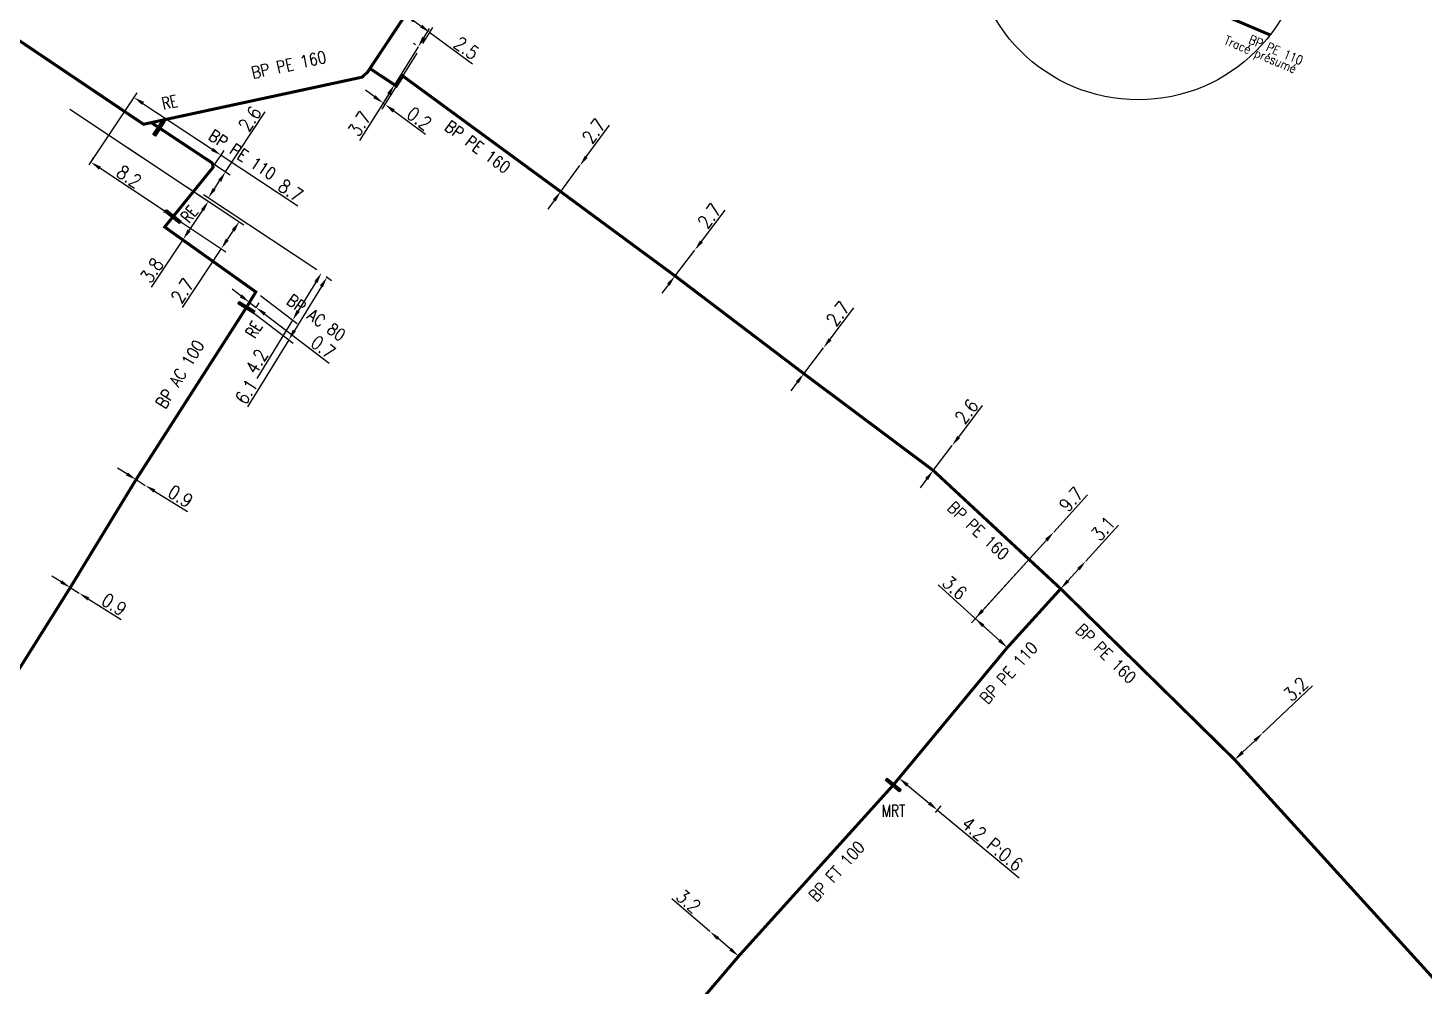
# Model space of a CAD drawing. Header units: millimetres. Extents: x 183997 to 185000, y 127999 to 129007.
# Drawn here: x 184735 to 184851.1, y 128566 to 128645.7 of the extents above; entities that cross this region are included whole.
import ezdxf
from ezdxf.enums import TextEntityAlignment as Align

# ---------------------------------------------------------------- set-up
doc = ezdxf.new("R2010")
doc.units = ezdxf.units.MM
doc.header["$PDMODE"] = 34
for name, pattern in [('L_25_AP', [2000, 1000, 1000]), ('L_25_FT', [2000, 1000, 1000]), ('L_25_PE', [2000, 1000, 1000])]:
    doc.linetypes.add(name, pattern=pattern)
doc.layers.get('0').update_dxf_attribs({"linetype": 'CONTINUOUS'})
doc.layers.get('DEFPOINTS').update_dxf_attribs({"linetype": 'CONTINUOUS'})
for name, color, linetype in [('L_150', 1, 'CONTINUOUS'), ('L_340', 7, 'CONTINUOUS'), ('L_900', 7, 'CONTINUOUS')]:
    doc.layers.add(name, color=color, linetype=linetype)
doc.styles.get("Standard").update_dxf_attribs({"font": 'romans.shx', "width": 0.85})
doc.dimstyles.get("Standard").update_dxf_attribs({"dimtxt": 1.5, "dimasz": 1.2, "dimexe": 0.625, "dimexo": 0.625, "dimgap": 0.25, "dimtad": 1, "dimdec": 1, "dimzin": 0, "dimdsep": 46, "dimtxsty": 'Standard', "dimcen": -0.5, "dimadec": 0, "dimazin": 0, "dimtfac": 1, "dimtdec": 1, "dimtmove": 0, "dimatfit": 3, "dimfxl": 0, "dimtolj": 1, "dimtzin": 0, "dimarcsym": 0})

# ---------------------------------------------------------------- blocks, each defined once
blk = doc.blocks.new('*D162')
at = {"layer": 'DEFPOINTS', "color": 0, "linetype": 'Continuous', "transparency": 16777216}
for p in [(184767.44, 128644.1), (184767.6, 128643.98), (184765.48, 128640.95)]:
    blk.add_point(p, dxfattribs=at)
at = {"layer": 'L_150', "color": 0, "linetype": 'Continuous', "lineweight": -2, "transparency": 16777216}
for p, q in [((184767.92, 128644.86), (184768.39, 128645.63)), ((184767.44, 128644.1), (184765.48, 128640.95)), ((184767.22, 128644.26), (184767.06, 128644.38)), ((184765, 128640.18), (184762.58, 128636.3))]:
    blk.add_line(p, q, dxfattribs=at)
at = {"layer": 'L_150', "color": 0, "linetype": 'Continuous', "transparency": 16777216}
for points in [[(184767.79, 128644.94), (184768.05, 128644.78), (184767.44, 128644.1)], [(184764.87, 128640.26), (184765.13, 128640.1), (184765.48, 128640.95)]]:
    blk.add_solid(points, dxfattribs=at)
at = {"layer": 'L_150', "color": 0, "linetype": 'Continuous', "transparency": 16777216, "insert": (184762.57, 128637.7), "char_height": 1.125, "attachment_point": 5, "rotation": 58.0571}
blk.add_mtext('\\A1;3.7', dxfattribs=at)
blk = doc.blocks.new('*D163')
at = {"layer": 'DEFPOINTS', "color": 0, "linetype": 'Continuous', "transparency": 16777216}
for p in [(184750.12, 128634.58), (184750, 128631.54), (184759.41, 128625.3)]:
    blk.add_point(p, dxfattribs=at)
at = {"layer": 'L_150', "color": 0, "linetype": 'Continuous', "lineweight": -2, "transparency": 16777216}
for p, q in [((184751.44, 128633.71), (184754.74, 128638.69)), ((184750.51, 128634.32), (184751.83, 128633.45)), ((184750.5, 128632.29), (184750.94, 128632.96)), ((184759.02, 128625.56), (184749.61, 128631.8))]:
    blk.add_line(p, q, dxfattribs=at)
at = {"layer": 'L_150', "color": 0, "linetype": 'Continuous', "transparency": 16777216}
for points in [[(184750.82, 128633.04), (184751.07, 128632.87), (184751.44, 128633.71)], [(184750.37, 128632.37), (184750.62, 128632.21), (184750, 128631.54)]]:
    blk.add_solid(points, dxfattribs=at)
at = {"layer": 'L_150', "color": 0, "linetype": 'Continuous', "transparency": 16777216, "insert": (184753.46, 128638.11), "char_height": 1.125, "attachment_point": 5, "rotation": 56.4442}
blk.add_mtext('\\A1;2.6', dxfattribs=at)
blk = doc.blocks.new('L_340_20')
at = {"linetype": 'Continuous'}
blk.add_hatch(color=0, dxfattribs=at).paths.add_polyline_path([(0.12, 0.75), (-0.12, 0.75), (-0.12, -0.75), (0.12, -0.75)])
at = {"color": 0, "linetype": 'Continuous'}
blk.add_lwpolyline([(-0.12, 0.75), (0.12, 0.75), (0.12, -0.75), (-0.12, -0.75)], close=True, dxfattribs=at)
at = {"color": 0, "linetype": 'Continuous', "width": 0.75}
for tag, height, flags, p in [('RE', 1, 8, (0, 2.19)), ('DEF_LEG', 1.2, 3, (0, -5)), ('DEF_COUP', 1.2, 3, (0, -7.5)), ('DEF_TYPE', 1.2, 3, (0, -10))]:
    blk.add_attdef(tag, text='', height=height, dxfattribs=dict(at, flags=flags)).set_placement(p, align=Align.MIDDLE)
blk = doc.blocks.new('L_340_17')
at = {"linetype": 'Continuous'}
blk.add_hatch(color=0, dxfattribs=at).paths.add_polyline_path([(0.125, 0.75), (-0.125, 0.75), (-0.125, -0.75), (0.125, -0.75)])
at = {"color": 0, "linetype": 'Continuous'}
blk.add_lwpolyline([(-0.125, 0.75), (0.125, 0.75), (0.125, -0.75), (-0.125, -0.75)], close=True, dxfattribs=at)
at = {"color": 0, "linetype": 'Continuous', "width": 0.75}
for tag, height, flags, p in [('MRT', 1, 8, (0, 2.5)), ('DEF_LEG', 1.2, 3, (0, -5)), ('DEF_COUP', 1.2, 3, (0, -7.5)), ('DEF_TYPE', 1.2, 3, (0, -10))]:
    blk.add_attdef(tag, text='', height=height, dxfattribs=dict(at, flags=flags)).set_placement(p, align=Align.MIDDLE)
blk = doc.blocks.new('*D841')
at = {"layer": 'DEFPOINTS', "color": 0, "linetype": 'Continuous', "transparency": 16777216}
for p in [(184743.81, 128639.9), (184739.84, 128633.91), (184750.26, 128633.89)]:
    blk.add_point(p, dxfattribs=at)
at = {"layer": 'L_150', "color": 0, "linetype": 'Continuous', "lineweight": -2, "transparency": 16777216}
for p, q in [((184740.1, 128634.3), (184744.07, 128640.29)), ((184744.56, 128639.4), (184750.31, 128635.59)), ((184750.52, 128634.28), (184751.32, 128635.48)), ((184751.06, 128635.09), (184757.43, 128630.87))]:
    blk.add_line(p, q, dxfattribs=at)
at = {"layer": 'L_150', "color": 0, "linetype": 'Continuous', "transparency": 16777216}
for points in [[(184744.65, 128639.53), (184744.48, 128639.28), (184743.81, 128639.9)], [(184750.39, 128635.71), (184750.23, 128635.46), (184751.06, 128635.09)]]:
    blk.add_solid(points, dxfattribs=at)
at = {"layer": 'L_150', "color": 0, "linetype": 'Continuous', "transparency": 16777216, "insert": (184756.85, 128632.15), "char_height": 1.125, "attachment_point": 5, "rotation": 326.4389}
blk.add_mtext('\\A1;8.7', dxfattribs=at)
blk = doc.blocks.new('*D842')
at = {"layer": 'DEFPOINTS', "color": 0, "linetype": 'Continuous', "transparency": 16777216}
for p in [(184740.24, 128634.51), (184739.84, 128633.91), (184747.07, 128629.98)]:
    blk.add_point(p, dxfattribs=at)
at = {"layer": 'L_340', "color": 0, "linetype": 'Continuous', "lineweight": -2, "transparency": 16777216}
for p, q in [((184740.1, 128634.3), (184740.49, 128634.9)), ((184746.32, 128630.47), (184740.99, 128634.01)), ((184747.33, 128630.37), (184747.33, 128630.37))]:
    blk.add_line(p, q, dxfattribs=at)
at = {"layer": 'L_340', "color": 0, "linetype": 'Continuous', "transparency": 16777216}
for points in [[(184741.07, 128634.14), (184740.9, 128633.89), (184740.24, 128634.51)], [(184746.4, 128630.6), (184746.24, 128630.35), (184747.07, 128629.98)]]:
    blk.add_solid(points, dxfattribs=at)
at = {"layer": 'L_340', "color": 0, "linetype": 'Continuous', "transparency": 16777216, "insert": (184743.41, 128633.31), "char_height": 1.125, "attachment_point": 5, "rotation": 326.4389}
blk.add_mtext('\\A1;8.2', dxfattribs=at)
blk = doc.blocks.new('*D843')
at = {"layer": 'DEFPOINTS', "color": 0, "linetype": 'Continuous', "transparency": 16777216}
for p in [(184759.41, 128625.3), (184759.41, 128625.3), (184753.95, 128623.72)]:
    blk.add_point(p, dxfattribs=at)
at = {"layer": 'L_150', "color": 0, "linetype": 'Continuous', "lineweight": -2, "transparency": 16777216}
for p, q in [((184758.94, 128624.53), (184757.48, 128622.15)), ((184754.33, 128623.43), (184757.39, 128621.1)), ((184757.01, 128621.38), (184754.04, 128616.53))]:
    blk.add_line(p, q, dxfattribs=at)
at = {"layer": 'L_150', "color": 0, "linetype": 'Continuous', "transparency": 16777216}
for points in [[(184758.81, 128624.61), (184759.07, 128624.45), (184759.41, 128625.3)], [(184757.35, 128622.23), (184757.61, 128622.07), (184757.01, 128621.38)]]:
    blk.add_solid(points, dxfattribs=at)
at = {"layer": 'L_150', "color": 0, "linetype": 'Continuous', "transparency": 16777216, "insert": (184754.02, 128617.94), "char_height": 1.125, "attachment_point": 5, "rotation": 58.5142}
blk.add_mtext('\\A1;4.2', dxfattribs=at)
blk = doc.blocks.new('*D844')
at = {"layer": 'DEFPOINTS', "color": 0, "linetype": 'Continuous', "transparency": 16777216}
for p in [(184743.99, 128608.11), (184744.76, 128607.63), (184744.76, 128607.63)]:
    blk.add_point(p, dxfattribs=at)
at = {"layer": 'L_150', "color": 0, "linetype": 'Continuous', "lineweight": -2, "transparency": 16777216}
for p, q in [((184743.23, 128608.58), (184742.46, 128609.05)), ((184743.99, 128608.11), (184744.76, 128607.63)), ((184745.53, 128607.16), (184748.28, 128605.47))]:
    blk.add_line(p, q, dxfattribs=at)
at = {"layer": 'L_150', "color": 0, "linetype": 'Continuous', "transparency": 16777216}
for points in [[(184743.31, 128608.7), (184743.15, 128608.45), (184743.99, 128608.11)], [(184745.6, 128607.29), (184745.45, 128607.03), (184744.76, 128607.63)]]:
    blk.add_solid(points, dxfattribs=at)
at = {"layer": 'L_150', "color": 0, "linetype": 'Continuous', "transparency": 16777216, "insert": (184747.68, 128606.72), "char_height": 1.125, "attachment_point": 5, "rotation": 328.3842}
blk.add_mtext('\\A1;0.9', dxfattribs=at)
blk = doc.blocks.new('*D845')
at = {"layer": 'DEFPOINTS', "color": 0, "linetype": 'Continuous', "transparency": 16777216}
for p in [(184765.55, 128645.48), (184768.42, 128645.3), (184767.6, 128643.98)]:
    blk.add_point(p, dxfattribs=at)
at = {"layer": 'L_150', "color": 0, "linetype": 'Continuous', "lineweight": -2, "transparency": 16777216}
for p, q in [((184765.8, 128645.88), (184766.62, 128647.2)), ((184767.1, 128646.27), (184767.7, 128645.83)), ((184767.85, 128644.38), (184768.67, 128645.7)), ((184768.42, 128645.3), (184771.98, 128642.69))]:
    blk.add_line(p, q, dxfattribs=at)
at = {"layer": 'L_150', "color": 0, "linetype": 'Continuous', "transparency": 16777216}
for points in [[(184767.19, 128646.39), (184767.01, 128646.15), (184766.37, 128646.8)], [(184767.79, 128645.95), (184767.61, 128645.71), (184768.42, 128645.3)]]:
    blk.add_solid(points, dxfattribs=at)
at = {"layer": 'L_150', "color": 0, "linetype": 'Continuous', "transparency": 16777216, "insert": (184771.46, 128644), "char_height": 1.125, "attachment_point": 5, "rotation": 323.7533}
blk.add_mtext('\\A1;2.5', dxfattribs=at)
blk = doc.blocks.new('*D418')
at = {"layer": 'DEFPOINTS', "color": 0, "linetype": 'Continuous', "transparency": 16777216}
for p in [(184791.71, 128570.52), (184791.71, 128570.52), (184794.1, 128568.47)]:
    blk.add_point(p, dxfattribs=at)
at = {"layer": 'L_150', "color": 0, "linetype": 'Continuous', "lineweight": -2, "transparency": 16777216}
for p, q in [((184791.71, 128570.52), (184788.54, 128573.24)), ((184793.42, 128569.05), (184792.39, 128569.93))]:
    blk.add_line(p, q, dxfattribs=at)
at = {"layer": 'L_150', "color": 0, "linetype": 'Continuous', "transparency": 16777216}
for points in [[(184792.49, 128570.05), (184792.3, 128569.82), (184791.71, 128570.52)], [(184793.51, 128569.17), (184793.32, 128568.94), (184794.1, 128568.47)]]:
    blk.add_solid(points, dxfattribs=at)
at = {"layer": 'L_150', "color": 0, "linetype": 'Continuous', "transparency": 16777216, "insert": (184789.93, 128573.04), "char_height": 1.125, "attachment_point": 5, "rotation": 319.3022}
blk.add_mtext('\\A1;3.2', dxfattribs=at)
blk = doc.blocks.new('*D420')
at = {"layer": 'DEFPOINTS', "color": 0, "linetype": 'Continuous', "transparency": 16777216}
for p in [(184806.96, 128582.71), (184810.15, 128580.05), (184810.64, 128580.62)]:
    blk.add_point(p, dxfattribs=at)
at = {"layer": 'L_340', "color": 0, "linetype": 'Continuous', "lineweight": -2, "transparency": 16777216}
for p, q in [((184807.26, 128583.06), (184807.76, 128583.63)), ((184808.14, 128582.7), (184809.95, 128581.2)), ((184810.46, 128580.41), (184810.95, 128580.97)), ((184810.64, 128580.62), (184817.43, 128574.98))]:
    blk.add_line(p, q, dxfattribs=at)
at = {"layer": 'L_340', "color": 0, "linetype": 'Continuous', "transparency": 16777216}
for points in [[(184808.24, 128582.81), (184808.04, 128582.58), (184807.45, 128583.27)], [(184810.04, 128581.31), (184809.85, 128581.08), (184810.64, 128580.62)]]:
    blk.add_solid(points, dxfattribs=at)
at = {"layer": 'L_340', "color": 0, "linetype": 'Continuous', "transparency": 16777216, "insert": (184815.2, 128577.8), "char_height": 1.125, "attachment_point": 5, "rotation": 320.2737}
blk.add_mtext('\\A1;4.2 P:0.6', dxfattribs=at)
blk = doc.blocks.new('*D422')
at = {"layer": 'DEFPOINTS', "color": 0, "linetype": 'Continuous', "transparency": 16777216}
for p in [(184820.3, 128603.74), (184820.3, 128603.74), (184816.44, 128594.14)]:
    blk.add_point(p, dxfattribs=at)
at = {"layer": 'L_150', "color": 0, "linetype": 'Continuous', "lineweight": -2, "transparency": 16777216}
for p, q in [((184820.3, 128603.74), (184823.1, 128606.84)), ((184814.38, 128597.22), (184819.69, 128603.08)), ((184816.1, 128594.45), (184813.43, 128596.87))]:
    blk.add_line(p, q, dxfattribs=at)
at = {"layer": 'L_150', "color": 0, "linetype": 'Continuous', "transparency": 16777216}
for points in [[(184819.58, 128603.18), (184819.8, 128602.97), (184820.3, 128603.74)], [(184814.27, 128597.33), (184814.49, 128597.12), (184813.78, 128596.56)]]:
    blk.add_solid(points, dxfattribs=at)
at = {"layer": 'L_150', "color": 0, "linetype": 'Continuous', "transparency": 16777216, "insert": (184821.75, 128606.46), "char_height": 1.125, "attachment_point": 5, "rotation": 47.782}
blk.add_mtext('\\A1;9.7', dxfattribs=at)
blk = doc.blocks.new('*D426')
at = {"layer": 'DEFPOINTS', "color": 0, "linetype": 'Continuous', "transparency": 16777216}
for p in [(184820.3, 128603.74), (184813.78, 128596.56), (184816.44, 128594.14)]:
    blk.add_point(p, dxfattribs=at)
at = {"layer": 'L_150', "color": 0, "linetype": 'Continuous', "lineweight": -2, "transparency": 16777216}
for p, q in [((184819.98, 128603.39), (184813.46, 128596.21)), ((184813.78, 128596.56), (184810.68, 128599.37)), ((184815.78, 128594.74), (184814.44, 128595.95))]:
    blk.add_line(p, q, dxfattribs=at)
at = {"layer": 'L_150', "color": 0, "linetype": 'Continuous', "transparency": 16777216}
for points in [[(184814.54, 128596.06), (184814.34, 128595.84), (184813.78, 128596.56)], [(184815.88, 128594.86), (184815.68, 128594.63), (184816.44, 128594.14)]]:
    blk.add_solid(points, dxfattribs=at)
at = {"layer": 'L_150', "color": 0, "linetype": 'Continuous', "transparency": 16777216, "insert": (184812.07, 128599.12), "char_height": 1.125, "attachment_point": 5, "rotation": 317.782}
blk.add_mtext('\\A1;3.6', dxfattribs=at)
blk = doc.blocks.new('*D454')
at = {"layer": 'DEFPOINTS', "color": 0, "linetype": 'Continuous', "transparency": 16777216}
for p in [(184811.85, 128610.94), (184811.85, 128610.94), (184810.28, 128608.87)]:
    blk.add_point(p, dxfattribs=at)
at = {"layer": 'L_150', "color": 0, "linetype": 'Continuous', "lineweight": -2, "transparency": 16777216}
for p, q in [((184812.4, 128611.65), (184814.38, 128614.26)), ((184810.28, 128608.87), (184811.85, 128610.94)), ((184809.73, 128608.15), (184809.19, 128607.43))]:
    blk.add_line(p, q, dxfattribs=at)
at = {"layer": 'L_150', "color": 0, "linetype": 'Continuous', "transparency": 16777216}
for points in [[(184812.28, 128611.74), (184812.52, 128611.56), (184811.85, 128610.94)], [(184809.61, 128608.24), (184809.85, 128608.06), (184810.28, 128608.87)]]:
    blk.add_solid(points, dxfattribs=at)
at = {"layer": 'L_150', "color": 0, "linetype": 'Continuous', "transparency": 16777216, "insert": (184813.06, 128613.77), "char_height": 1.125, "attachment_point": 5, "rotation": 52.7694}
blk.add_mtext('\\A1;2.6', dxfattribs=at)
blk = doc.blocks.new('*D456')
at = {"layer": 'DEFPOINTS', "color": 0, "linetype": 'Continuous', "transparency": 16777216}
for p in [(184837.67, 128587.02), (184837.67, 128587.02), (184835.35, 128584.81)]:
    blk.add_point(p, dxfattribs=at)
at = {"layer": 'L_150', "color": 0, "linetype": 'Continuous', "lineweight": -2, "transparency": 16777216}
for p, q in [((184837.67, 128587.02), (184841.81, 128590.97)), ((184836, 128585.43), (184837.02, 128586.39))]:
    blk.add_line(p, q, dxfattribs=at)
at = {"layer": 'L_150', "color": 0, "linetype": 'Continuous', "transparency": 16777216}
for points in [[(184836.91, 128586.5), (184837.12, 128586.29), (184837.67, 128587.02)], [(184835.9, 128585.54), (184836.11, 128585.32), (184835.35, 128584.81)]]:
    blk.add_solid(points, dxfattribs=at)
at = {"layer": 'L_150', "color": 0, "linetype": 'Continuous', "transparency": 16777216, "insert": (184840.43, 128590.69), "char_height": 1.125, "attachment_point": 5, "rotation": 43.6781}
blk.add_mtext('\\A1;3.2', dxfattribs=at)
blk = doc.blocks.new('*D458')
at = {"layer": 'DEFPOINTS', "color": 0, "linetype": 'Continuous', "transparency": 16777216}
for p in [(184801.15, 128619.07), (184801.15, 128619.07), (184799.52, 128616.92)]:
    blk.add_point(p, dxfattribs=at)
at = {"layer": 'L_150', "color": 0, "linetype": 'Continuous', "lineweight": -2, "transparency": 16777216}
for p, q in [((184801.7, 128619.78), (184803.68, 128622.39)), ((184799.52, 128616.92), (184801.15, 128619.07)), ((184798.97, 128616.2), (184798.43, 128615.48))]:
    blk.add_line(p, q, dxfattribs=at)
at = {"layer": 'L_150', "color": 0, "linetype": 'Continuous', "transparency": 16777216}
for points in [[(184801.58, 128619.87), (184801.82, 128619.69), (184801.15, 128619.07)], [(184798.85, 128616.29), (184799.09, 128616.11), (184799.52, 128616.92)]]:
    blk.add_solid(points, dxfattribs=at)
at = {"layer": 'L_150', "color": 0, "linetype": 'Continuous', "transparency": 16777216, "insert": (184802.36, 128621.9), "char_height": 1.125, "attachment_point": 5, "rotation": 52.7698}
blk.add_mtext('\\A1;2.7', dxfattribs=at)
blk = doc.blocks.new('*D459')
at = {"layer": 'DEFPOINTS', "color": 0, "linetype": 'Continuous', "transparency": 16777216}
for p in [(184822.96, 128601.32), (184822.96, 128601.32), (184820.88, 128599.03)]:
    blk.add_point(p, dxfattribs=at)
at = {"layer": 'L_150', "color": 0, "linetype": 'Continuous', "lineweight": -2, "transparency": 16777216}
for p, q in [((184822.96, 128601.32), (184825.68, 128604.32)), ((184821.48, 128599.69), (184822.36, 128600.66))]:
    blk.add_line(p, q, dxfattribs=at)
at = {"layer": 'L_150', "color": 0, "linetype": 'Continuous', "transparency": 16777216}
for points in [[(184822.25, 128600.76), (184822.47, 128600.56), (184822.96, 128601.32)], [(184821.37, 128599.79), (184821.59, 128599.59), (184820.88, 128599.03)]]:
    blk.add_solid(points, dxfattribs=at)
at = {"layer": 'L_150', "color": 0, "linetype": 'Continuous', "transparency": 16777216, "insert": (184824.41, 128604.04), "char_height": 1.125, "attachment_point": 5, "rotation": 47.7819}
blk.add_mtext('\\A1;3.1', dxfattribs=at)
blk = doc.blocks.new('*D249')
at = {"layer": 'DEFPOINTS', "color": 0, "linetype": 'Continuous', "transparency": 16777216}
for p in [(184738.1, 128639.17), (184747.07, 128629.98), (184752.57, 128629.57)]:
    blk.add_point(p, dxfattribs=at)
at = {"layer": 'L_340', "color": 0, "linetype": 'Continuous', "lineweight": -2, "transparency": 16777216}
for p, q in [((184738.49, 128638.91), (184752.96, 128629.31)), ((184747.46, 128629.72), (184751.47, 128627.06)), ((184752.07, 128628.82), (184751.57, 128628.07)), ((184751.08, 128627.32), (184747.82, 128622.41))]:
    blk.add_line(p, q, dxfattribs=at)
at = {"layer": 'L_340', "color": 0, "linetype": 'Continuous', "transparency": 16777216}
for points in [[(184751.95, 128628.9), (184752.2, 128628.73), (184752.57, 128629.57)], [(184751.45, 128628.15), (184751.7, 128627.98), (184751.08, 128627.32)]]:
    blk.add_solid(points, dxfattribs=at)
at = {"layer": 'L_340', "color": 0, "linetype": 'Continuous', "transparency": 16777216, "insert": (184747.85, 128623.81), "char_height": 1.125, "attachment_point": 5, "rotation": 56.4402}
blk.add_mtext('\\A1;2.7', dxfattribs=at)
blk = doc.blocks.new('*D250')
at = {"layer": 'DEFPOINTS', "color": 0, "linetype": 'Continuous', "transparency": 16777216}
for p in [(184738.1, 128639.17), (184750.01, 128631.26), (184746.37, 128629.12)]:
    blk.add_point(p, dxfattribs=at)
at = {"layer": 'L_150', "color": 0, "linetype": 'Continuous', "lineweight": -2, "transparency": 16777216}
for p, q in [((184738.49, 128638.91), (184750.4, 128631)), ((184749.51, 128630.51), (184748.41, 128628.85)), ((184746.76, 128628.86), (184748.3, 128627.84)), ((184747.91, 128628.1), (184745.26, 128624.11))]:
    blk.add_line(p, q, dxfattribs=at)
at = {"layer": 'L_150', "color": 0, "linetype": 'Continuous', "transparency": 16777216}
for points in [[(184749.39, 128630.6), (184749.64, 128630.43), (184750.01, 128631.26)], [(184748.28, 128628.93), (184748.53, 128628.76), (184747.91, 128628.1)]]:
    blk.add_solid(points, dxfattribs=at)
at = {"layer": 'L_150', "color": 0, "linetype": 'Continuous', "transparency": 16777216, "insert": (184745.3, 128625.51), "char_height": 1.125, "attachment_point": 5, "rotation": 56.4402}
blk.add_mtext('\\A1;3.8', dxfattribs=at)
blk = doc.blocks.new('*D251')
at = {"layer": 'DEFPOINTS', "color": 0, "linetype": 'Continuous', "transparency": 16777216}
for p in [(184759.41, 128625.3), (184759.87, 128624.95), (184753.17, 128622.43)]:
    blk.add_point(p, dxfattribs=at)
at = {"layer": 'L_340', "color": 0, "linetype": 'Continuous', "lineweight": -2, "transparency": 16777216}
for p, q in [((184759.4, 128624.18), (184757.16, 128620.51)), ((184759.79, 128625.01), (184760.25, 128624.66)), ((184753.54, 128622.14), (184757.06, 128619.46)), ((184756.69, 128619.74), (184753.27, 128614.16))]:
    blk.add_line(p, q, dxfattribs=at)
at = {"layer": 'L_340', "color": 0, "linetype": 'Continuous', "transparency": 16777216}
for points in [[(184759.27, 128624.26), (184759.53, 128624.1), (184759.87, 128624.95)], [(184757.03, 128620.59), (184757.28, 128620.43), (184756.69, 128619.74)]]:
    blk.add_solid(points, dxfattribs=at)
at = {"layer": 'L_340', "color": 0, "linetype": 'Continuous', "transparency": 16777216, "insert": (184753.17, 128615.43), "char_height": 1.125, "attachment_point": 5, "rotation": 58.5142}
blk.add_mtext('\\A1;6.1', dxfattribs=at)
blk = doc.blocks.new('*D252')
at = {"layer": 'DEFPOINTS', "color": 0, "linetype": 'Continuous', "transparency": 16777216}
for p in [(184753.17, 128622.43), (184753.72, 128622), (184753.98, 128622.42)]:
    blk.add_point(p, dxfattribs=at)
at = {"layer": 'L_340', "color": 0, "linetype": 'Continuous', "lineweight": -2, "transparency": 16777216}
for p, q in [((184752.71, 128623.39), (184751.99, 128623.94)), ((184753.41, 128622.83), (184753.67, 128623.25)), ((184753.42, 128622.85), (184753.98, 128622.42)), ((184753.97, 128622.41), (184754.23, 128622.82)), ((184754.7, 128621.88), (184760.04, 128617.8))]:
    blk.add_line(p, q, dxfattribs=at)
at = {"layer": 'L_340', "color": 0, "linetype": 'Continuous', "transparency": 16777216}
for points in [[(184752.8, 128623.51), (184752.62, 128623.27), (184753.42, 128622.85)], [(184754.79, 128622), (184754.61, 128621.76), (184753.98, 128622.42)]]:
    blk.add_solid(points, dxfattribs=at)
at = {"layer": 'L_340', "color": 0, "linetype": 'Continuous', "transparency": 16777216, "insert": (184759.55, 128619.12), "char_height": 1.125, "attachment_point": 5, "rotation": 322.6479}
blk.add_mtext('\\A1;0.7', dxfattribs=at)
blk = doc.blocks.new('*D253')
at = {"layer": 'DEFPOINTS', "color": 0, "linetype": 'Continuous', "transparency": 16777216}
for p in [(184767.6, 128643.98), (184765.48, 128640.95), (184764.69, 128639.31)]:
    blk.add_point(p, dxfattribs=at)
at = {"layer": 'L_150', "color": 0, "linetype": 'Continuous', "lineweight": -2, "transparency": 16777216}
for p, q in [((184767.35, 128643.58), (184764.44, 128638.91)), ((184763.8, 128639.96), (184763.08, 128640.49)), ((184765.23, 128640.55), (184764.28, 128639.03)), ((184764.53, 128639.43), (184764.69, 128639.31)), ((184765.42, 128638.77), (184768.06, 128636.84))]:
    blk.add_line(p, q, dxfattribs=at)
at = {"layer": 'L_150', "color": 0, "linetype": 'Continuous', "transparency": 16777216}
for points in [[(184763.89, 128640.08), (184763.71, 128639.84), (184764.53, 128639.43)], [(184765.5, 128638.9), (184765.33, 128638.65), (184764.69, 128639.31)]]:
    blk.add_solid(points, dxfattribs=at)
at = {"layer": 'L_150', "color": 0, "linetype": 'Continuous', "transparency": 16777216, "insert": (184767.54, 128638.14), "char_height": 1.125, "attachment_point": 5, "rotation": 323.7533}
blk.add_mtext('\\A1;0.2', dxfattribs=at)
blk = doc.blocks.new('*D254')
at = {"layer": 'DEFPOINTS', "color": 0, "linetype": 'Continuous', "transparency": 16777216}
for p in [(184780.9, 128634.23), (184780.9, 128634.23), (184779.3, 128632.06)]:
    blk.add_point(p, dxfattribs=at)
at = {"layer": 'L_150', "color": 0, "linetype": 'Continuous', "lineweight": -2, "transparency": 16777216}
for p, q in [((184781.43, 128634.96), (184783.37, 128637.6)), ((184779.3, 128632.06), (184780.9, 128634.23)), ((184778.77, 128631.33), (184778.24, 128630.61))]:
    blk.add_line(p, q, dxfattribs=at)
at = {"layer": 'L_150', "color": 0, "linetype": 'Continuous', "transparency": 16777216}
for points in [[(184781.31, 128635.05), (184781.55, 128634.87), (184780.9, 128634.23)], [(184778.65, 128631.42), (184778.89, 128631.24), (184779.3, 128632.06)]]:
    blk.add_solid(points, dxfattribs=at)
at = {"layer": 'L_150', "color": 0, "linetype": 'Continuous', "transparency": 16777216, "insert": (184782.06, 128637.09), "char_height": 1.125, "attachment_point": 5, "rotation": 53.7535}
blk.add_mtext('\\A1;2.7', dxfattribs=at)
blk = doc.blocks.new('*D256')
at = {"layer": 'DEFPOINTS', "color": 0, "linetype": 'Continuous', "transparency": 16777216}
for p in [(184738.52, 128599.13), (184739.26, 128598.67), (184739.26, 128598.67)]:
    blk.add_point(p, dxfattribs=at)
at = {"layer": 'L_150', "color": 0, "linetype": 'Continuous', "lineweight": -2, "transparency": 16777216}
for p, q in [((184737.76, 128599.61), (184737, 128600.09)), ((184738.52, 128599.13), (184739.26, 128598.67)), ((184740.02, 128598.19), (184742.76, 128596.47))]:
    blk.add_line(p, q, dxfattribs=at)
at = {"layer": 'L_150', "color": 0, "linetype": 'Continuous', "transparency": 16777216}
for points in [[(184737.84, 128599.73), (184737.68, 128599.48), (184738.52, 128599.13)], [(184740.1, 128598.31), (184739.94, 128598.06), (184739.26, 128598.67)]]:
    blk.add_solid(points, dxfattribs=at)
at = {"layer": 'L_150', "color": 0, "linetype": 'Continuous', "transparency": 16777216, "insert": (184742.17, 128597.72), "char_height": 1.125, "attachment_point": 5, "rotation": 327.8619}
blk.add_mtext('\\A1;0.9', dxfattribs=at)
blk = doc.blocks.new('*D257')
at = {"layer": 'DEFPOINTS', "color": 0, "linetype": 'Continuous', "transparency": 16777216}
for p in [(184790.45, 128627.2), (184790.45, 128627.2), (184788.81, 128625.05)]:
    blk.add_point(p, dxfattribs=at)
at = {"layer": 'L_150', "color": 0, "linetype": 'Continuous', "lineweight": -2, "transparency": 16777216}
for p, q in [((184791, 128627.91), (184792.99, 128630.52)), ((184788.81, 128625.05), (184790.45, 128627.2)), ((184788.27, 128624.34), (184787.72, 128623.62))]:
    blk.add_line(p, q, dxfattribs=at)
at = {"layer": 'L_150', "color": 0, "linetype": 'Continuous', "transparency": 16777216}
for points in [[(184790.88, 128628), (184791.12, 128627.82), (184790.45, 128627.2)], [(184788.15, 128624.43), (184788.38, 128624.25), (184788.81, 128625.05)]]:
    blk.add_solid(points, dxfattribs=at)
at = {"layer": 'L_150', "color": 0, "linetype": 'Continuous', "transparency": 16777216, "insert": (184791.67, 128630.03), "char_height": 1.125, "attachment_point": 5, "rotation": 52.6261}
blk.add_mtext('\\A1;2.7', dxfattribs=at)

msp = doc.modelspace()

# ---------------------------------------------------------------- linework, layer by layer
at = {"layer": 'L_150', "linetype": 'L_25_PE', "const_width": 0.25, "flags": 128}
msp.add_lwpolyline([(184689.14, 128662.34), (184691.19, 128657.73), (184691.32, 128657.45), (184691.32, 128657.45), (184691.32, 128657.45), (184699.21, 128653.52), (184708.22, 128649.88), (184713.89, 128647.6), (184715.87, 128649.99), (184717.57, 128652.91), (184718.8, 128654.77), (184724.55, 128651.02), (184726.94, 128649.45), (184734.49, 128644.48), (184744.62, 128637.66), (184744.96, 128637.74), (184752.05, 128639.27), (184762.17, 128641.45), (184762.78, 128641.58), (184763.24, 128642), (184763.44, 128642.3), (184775.28, 128660.16), (184781.69, 128670.23), (184787.89, 128680.31), (184791.14, 128686.08), (184791.63, 128686.82), (184793.36, 128689.4), (184793.57, 128689.72, -0.204272), (184794.97, 128690.4), (184796.77, 128690.52), (184797.07, 128690.56), (184798.01, 128690.63), (184798.8, 128691.81), (184799.59, 128692.94), (184821.31, 128695.39), (184833.31, 128696.74), (184862.83, 128700.41), (184883.62, 128702.87), (184916.78, 128706.81), (184929.24, 128708.28), (184940.91, 128709.61), (184960.36, 128711.74), (184968.08, 128712.36), (184969.88, 128712.51), (184969.95, 128712.21), (184969.5, 128711.79), (184969.69, 128710.87), (184970.36, 128710.57), (184970.84, 128708.66)], format="xyb", dxfattribs=at)
msp.add_lwpolyline([(184763.44, 128642.3), (184765.64, 128640.84), (184766.17, 128641.68), (184779.3, 128632.06), (184788.81, 128625.05), (184799.52, 128616.92), (184810.28, 128608.87), (184820.88, 128599.03), (184835.35, 128584.81), (184863.2, 128554.16), (184885.54, 128533.65), (184895.58, 128525.21), (184911.2, 128512), (184915.27, 128508.56), (184921.55, 128504.13), (184951.67, 128480.14), (184958.49, 128474.04), (184969.04, 128466.31), (184966.39, 128462.69), (184965.8, 128461.88), (184963.17, 128458.3)], dxfattribs=at)
at = {"layer": 'L_150', "linetype": 'L_25_AP', "const_width": 0.25, "flags": 128}
msp.add_lwpolyline([(184745.26, 128637.8), (184745.91, 128637.37), (184750.33, 128634.44), (184750.4, 128634.09), (184747.07, 128629.98), (184747.07, 128629.98), (184746.37, 128629.12), (184753.95, 128623.72), (184753.17, 128622.43), (184743.99, 128608.11), (184738.52, 128599.13), (184720.6, 128570.57), (184720.6, 128570.57), (184714.36, 128560.38), (184714.36, 128560.38), (184713.54, 128557.96), (184713.54, 128557.96), (184708.91, 128552.02), (184708.91, 128552.02), (184696.49, 128532.49), (184696.49, 128532.49), (184677.9, 128502.53), (184677.9, 128502.53), (184664.65, 128481.63), (184664.65, 128481.63), (184659.38, 128473.09), (184645.46, 128449.84), (184625.97, 128420.22), (184623.41, 128415.92), (184617.98, 128408.85, 0.310979), (184617.61, 128407.36), (184617.77, 128406.68)], format="xyb", dxfattribs=at)
at = {"layer": 'L_150', "linetype": 'L_25_PE', "ltscale": 0.5, "const_width": 0.25, "flags": 128}
msp.add_lwpolyline([(184806.96, 128582.71), (184816.44, 128594.14), (184820.88, 128599.03)], dxfattribs=at)
at = {"layer": 'L_150', "linetype": 'L_25_FT', "ltscale": 0.5, "const_width": 0.25, "flags": 128}
msp.add_lwpolyline([(184745.35, 128512.38), (184759.81, 128528.87), (184773.44, 128544.19), (184773.44, 128544.19), (184794.1, 128568.47), (184806.96, 128582.71)], dxfattribs=at)
at = {"layer": 'L_900', "color": 1, "linetype": 'Continuous', "ltscale": 0.5, "const_width": 0.25}
msp.add_lwpolyline([(184832.98, 128647.7), (184833.17, 128647.27), (184838.3, 128645.09)], dxfattribs=at)
at = {"layer": 'L_900'}
msp.add_circle((184827.33, 128653.56), 13.86, dxfattribs=at)

# ---------------------------------------------------------------- block references
at = {"layer": 'L_340'}
ref = msp.add_blockref('L_340_20', (184745.91, 128637.37), dxfattribs=dict(at, rotation=326.4441711528823))
ref.add_attrib('RE', 'RE', dxfattribs={"layer": '0', "color": 0, "linetype": 'Continuous', "height": 1, "rotation": 12.1904, "width": 0.75}).set_placement((184746.78, 128639.5), align=Align.MIDDLE)
ref = msp.add_blockref('L_340_20', (184747.07, 128629.98), dxfattribs=dict(at, rotation=51.0504766072587))
ref.add_attrib('RE', 'RE', dxfattribs={"layer": '0', "color": 0, "linetype": 'Continuous', "height": 1, "rotation": 51.0505, "width": 0.75}).set_placement((184748.42, 128630.2), align=Align.MIDDLE)
ref = msp.add_blockref('L_340_20', (184753.17, 128622.43), dxfattribs=dict(at, rotation=58.65357002134418))
ref.add_attrib('RE', 'RE', dxfattribs={"layer": '0', "color": 0, "linetype": 'Continuous', "height": 1, "rotation": 57.9925, "width": 0.75}).set_placement((184753.8, 128620.6), align=Align.MIDDLE)
ref = msp.add_blockref('L_340_17', (184806.96, 128582.71), dxfattribs=dict(at, rotation=50.31466182131203))
ref.add_attrib('MRT', 'MRT', dxfattribs={"layer": '0', "color": 0, "linetype": 'Continuous', "height": 1, "width": 0.75}).set_placement((184806.98, 128580.56), align=Align.MIDDLE)

# ---------------------------------------------------------------- texts
at = {"layer": 'L_150', "linetype": 'Continuous', "width": 0.85}
for s, rotation, p in [('BP PE 160', 12.5258, (184756.69, 128642.61)), ('BP PE 160', 323.5032, (184772.39, 128635.79)), ('BP PE 110', 326.6262, (184752.83, 128635.14)), ('BP AC 80', 324.5211, (184758.97, 128621.58)), ('BP AC 100', 58.41, (184747.64, 128616.88)), ('BP PE 160', 317.1309, (184814.03, 128603.87)), ('BP PE 160', 315.5032, (184824.65, 128593.64)), ('BP PE 110', 47.7819, (184816.56, 128592.03)), ('BP FT 100', 47.9217, (184802.25, 128575.53))]:
    msp.add_text(s, height=1, rotation=rotation, dxfattribs=at).set_placement(p, align=Align.MIDDLE)
at = {"layer": 'L_900', "color": 1, "linetype": 'Continuous', "width": 0.85}
for s, p in [('Tracé présumé', (184837.44, 128643.36)), ('BP PE 110', (184838.78, 128643.84))]:
    msp.add_text(s, height=0.75, rotation=336.9875, dxfattribs=at).set_placement(p, align=Align.MIDDLE)

# ---------------------------------------------------------------- dimensions: what is measured, and where the dimension line sits
at = {"layer": 'L_150', "linetype": 'Continuous'}
for base, p1, p2, angle, override, picture, middle in [((184768.42, 128645.3), (184765.55, 128645.48), (184767.6, 128643.98), 143.7533, {"dimscale": 0.75}, '*D845', (184771.02, 128643.4)), ((184767.44, 128644.1), (184765.48, 128640.95), (184767.6, 128643.98), 238.0571, {"dimscale": 0.75, "dimatfit": 0}, '*D162', (184763.21, 128637.31)), ((184743.81, 128639.9), (184750.26, 128633.89), (184739.84, 128633.91), 326.4389, {"dimscale": 0.75}, '*D841', (184756.44, 128631.53)), ((184750.01, 128631.26), (184746.37, 128629.12), (184738.1, 128639.17), 236.4402, {"dimscale": 0.75}, '*D250', (184745.92, 128625.1)), ((184750, 128631.54), (184750.12, 128634.58), (184759.41, 128625.3), 56.4442, {"dimscale": 0.75}, '*D163', (184754.09, 128637.7)), ((184780.9, 128634.23), (184779.3, 128632.06), (184780.9, 128634.23), 233.7535, {"dimscale": 0.75, "dimlfac": 1, "dimlunit": 2, "dimatfit": 0}, '*D254', (184782.66, 128636.65)), ((184790.45, 128627.2), (184788.81, 128625.05), (184790.45, 128627.2), 232.6261, {"dimscale": 0.75, "dimatfit": 0}, '*D257', (184792.27, 128629.57)), ((184759.41, 128625.3), (184753.95, 128623.72), (184759.41, 128625.3), 238.5142, {"dimscale": 0.75}, '*D843', (184754.66, 128617.55)), ((184801.15, 128619.07), (184799.52, 128616.92), (184801.15, 128619.07), 232.7698, {"dimscale": 0.75, "dimatfit": 0}, '*D458', (184802.96, 128621.45)), ((184811.85, 128610.94), (184810.28, 128608.87), (184811.85, 128610.94), 232.7694, {"dimscale": 0.75, "dimlfac": 1, "dimlunit": 2, "dimatfit": 0}, '*D454', (184813.66, 128613.32)), ((184744.76, 128607.63), (184743.99, 128608.11), (184744.76, 128607.63), 148.3842, {"dimscale": 0.75, "dimlfac": 1, "dimlunit": 2, "dimatfit": 0}, '*D844', (184747.29, 128606.08)), ((184820.3, 128603.74), (184816.44, 128594.14), (184820.3, 128603.74), 227.782, {"dimscale": 0.75}, '*D422', (184822.3, 128605.96)), ((184822.96, 128601.32), (184820.88, 128599.03), (184822.96, 128601.32), 227.7819, {"dimscale": 0.75}, '*D459', (184824.97, 128603.54)), ((184813.78, 128596.56), (184816.44, 128594.14), (184820.3, 128603.74), 317.782, {"dimscale": 0.75}, '*D426', (184811.56, 128598.57)), ((184739.26, 128598.67), (184738.52, 128599.13), (184739.26, 128598.67), 147.8619, {"dimscale": 0.75, "dimatfit": 0}, '*D256', (184741.77, 128597.09)), ((184837.67, 128587.02), (184835.35, 128584.81), (184837.67, 128587.02), 223.6781, {"dimscale": 0.75}, '*D456', (184840.95, 128590.15)), ((184791.71, 128570.52), (184794.1, 128568.47), (184791.71, 128570.52), 319.3022, {"dimscale": 0.75}, '*D418', (184789.44, 128572.47))]:
    dim = msp.add_linear_dim(base=base, p1=p1, p2=p2, angle=angle, dimstyle='Standard', override=override, dxfattribs=at)
    dim.commit()
    dim.dimension.update_dxf_attribs({"geometry": picture, "text_midpoint": middle, "dimtype": 160})
dim = msp.add_linear_dim(base=(184764.69, 128639.31), p1=(184765.48, 128640.95), p2=(184767.6, 128643.98), angle=143.7533, text='0.2', dimstyle='Standard', override={"dimscale": 0.75, "dimatfit": 0}, dxfattribs=at)
dim.commit()
dim.dimension.update_dxf_attribs({"geometry": '*D253', "text_midpoint": (184767.1, 128637.54), "dimtype": 160})
at = {"layer": 'L_340', "linetype": 'Continuous'}
for base, p1, p2, angle, override, picture, middle in [((184752.57, 128629.57), (184747.07, 128629.98), (184738.1, 128639.17), 236.4402, {"dimscale": 0.75}, '*D249', (184748.48, 128623.4)), ((184740.24, 128634.51), (184747.07, 128629.98), (184739.84, 128633.91), 326.4389, {"dimscale": 0.75, "dimatfit": 0}, '*D842', (184742.99, 128632.68)), ((184753.98, 128622.42), (184753.17, 128622.43), (184753.72, 128622), 142.6479, {"dimscale": 0.75, "dimatfit": 0}, '*D252', (184759.09, 128618.52))]:
    dim = msp.add_linear_dim(base=base, p1=p1, p2=p2, angle=angle, dimstyle='Standard', override=override, dxfattribs=at)
    dim.commit()
    dim.dimension.update_dxf_attribs({"geometry": picture, "text_midpoint": middle, "dimtype": 160})
for base, p1, p2, angle, text, picture, middle in [((184759.87, 128624.95), (184753.17, 128622.43), (184759.41, 128625.3), 238.5142, '6.1', '*D251', (184753.81, 128615.04)), ((184810.6404, 128580.6202), (184806.9565, 128582.7063), (184810.1483, 128580.054), 140.2737, '<> P:0.6', '*D420', (184814.7256, 128577.2254))]:
    dim = msp.add_linear_dim(base=base, p1=p1, p2=p2, angle=angle, text=text, dimstyle='Standard', override={"dimscale": 0.75}, dxfattribs=at)
    dim.commit()
    dim.dimension.update_dxf_attribs({"geometry": picture, "text_midpoint": middle, "dimtype": 160})

doc.saveas('drawing.dxf')
